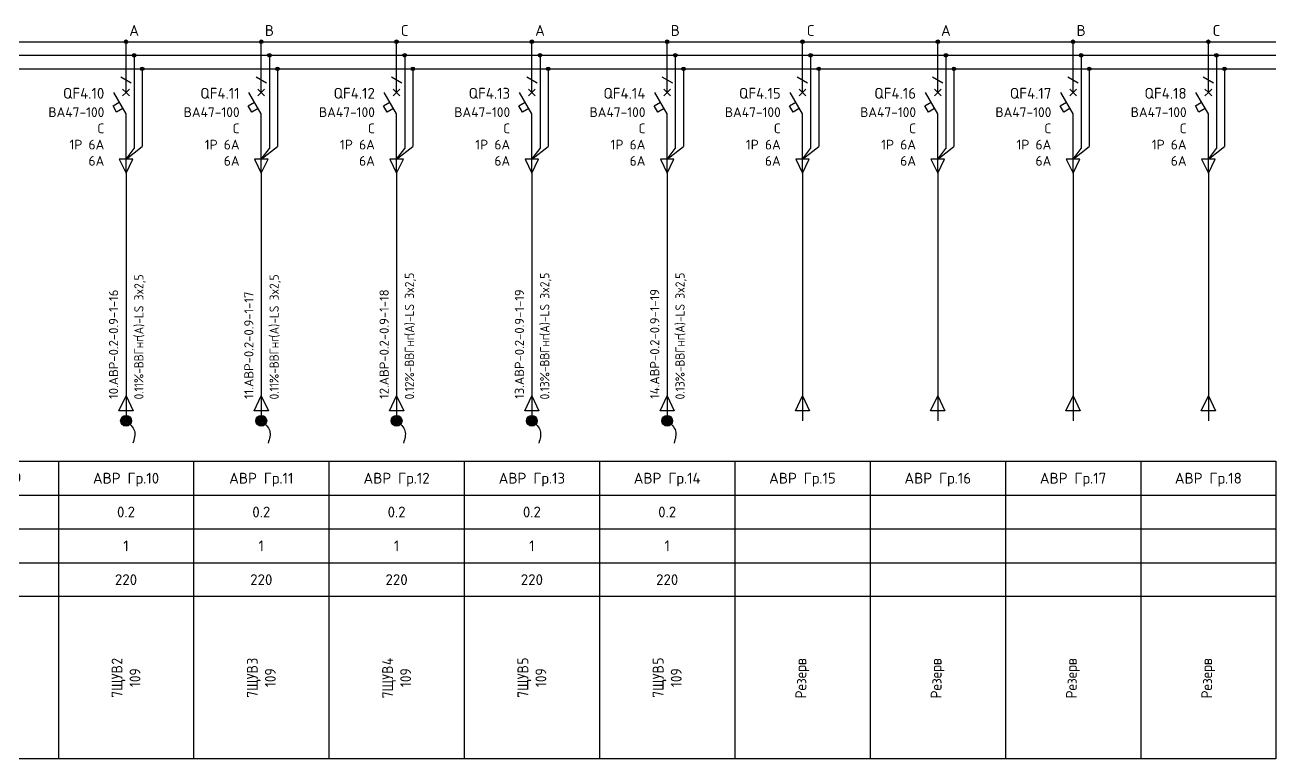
# Model space of a CAD drawing. Header units: millimetres. Extents: x -4379 to 694, y -18291 to 2656.
# Drawn here: x -2067.1 to -1835.9, y 2520.4 to 2656 of the extents above; entities that cross this region are included whole.
import ezdxf
from ezdxf.enums import TextEntityAlignment as Align

# ---------------------------------------------------------------- set-up
doc = ezdxf.new("R2010")
doc.units = ezdxf.units.MM
for name, color, linetype in [('Автомат защитный', 7, 'Continuous'), ('Принципиальная схема КТП -для ОДНОЛИНЕЙКИ', 7, 'Continuous'), ('ПРОВОДНИКИ', 7, 'Continuous'), ('Секция ППУ', 7, 'Continuous')]:
    doc.layers.add(name, color=color, linetype=linetype)
doc.layers.add('ЭС АВ', color=7, linetype='Continuous', lineweight=18)
doc.layers.add('ЭС рамка', color=7, linetype='Continuous', lineweight=18)
doc.styles.add('SLD_Style', font='isocpeur.ttf', dxfattribs={"width": 0.9})

# ---------------------------------------------------------------- blocks, each defined once
blk = doc.blocks.new('*U57')
h = blk.add_hatch(color=256)
h.dxf.hatch_style = 1
edge = h.paths.add_edge_path()
edge.add_ellipse((12.5, 132.5), major_axis=(0, 0.333), ratio=1, start_angle=0, end_angle=360)
h = blk.add_hatch(color=256)
h.dxf.hatch_style = 1
edge = h.paths.add_edge_path()
edge.add_ellipse((14, 130), major_axis=(0, 0.333), ratio=1, start_angle=0, end_angle=360)
h = blk.add_hatch(color=256)
h.dxf.hatch_style = 1
edge = h.paths.add_edge_path()
edge.add_ellipse((15.5, 127.5), major_axis=(0, 0.333), ratio=1, start_angle=0, end_angle=360)
at = {"lineweight": 30}
for p, q in [((14, 129.67), (14, 123.11)), ((15.5, 127.17), (15.5, 113.13)), ((14, 123.11), (14, 112.8)), ((0, 55), (25, 55)), ((0, 55), (0, 0)), ((25, 55), (25, 0)), ((0, 48.75), (25, 48.75)), ((0, 42.5), (25, 42.5)), ((0, 36.25), (25, 36.25))]:
    blk.add_line(p, q, dxfattribs=at)
at = {"layer": 'Автомат защитный', "lineweight": 30}
for p, q in [((12.5, 123.11), (12.5, 132.17)), ((11.54, 126.04), (13.46, 124.93)), ((12.5, 119.17), (10.22, 123.11)), ((10.1, 120.66), (11.26, 121.32)), ((10.77, 119.5), (10.1, 120.66)), ((11.92, 120.17), (10.77, 119.5)), ((12.5, 108.54), (12.5, 119.17))]:
    blk.add_line(p, q, dxfattribs=at)
blk.add_ellipse((12.5, 132.5), major_axis=(0, 0.333), ratio=1, start_param=-1.570796, end_param=4.712389, dxfattribs=at)
at = {"layer": 'Принципиальная схема КТП -для ОДНОЛИНЕЙКИ', "lineweight": 30}
for p, q in [((12.5, 108.54), (12.5, 99.73)), ((11.19, 64.32), (12.5, 67.06)), ((12.5, 67.06), (13.81, 64.32)), ((13.81, 64.32), (11.19, 64.32)), ((12.5, 64.32), (12.5, 62.5))]:
    blk.add_line(p, q, dxfattribs=at)
at = {"layer": 'ПРОВОДНИКИ', "lineweight": 30}
for p, q in [((12.5, 110.81), (15.5, 113.13)), ((12.5, 110.81), (14, 112.8)), ((13.75, 110.81), (11.25, 110.81)), ((11.25, 110.81), (12.5, 108.2)), ((12.5, 108.2), (13.75, 110.81)), ((11.19, 64.31), (12.5, 67.06)), ((12.5, 67.06), (13.81, 64.31)), ((13.81, 64.31), (11.19, 64.31))]:
    blk.add_line(p, q, dxfattribs=at)
at = {"layer": 'ПРОВОДНИКИ', "lineweight": 30, "ltscale": 100}
blk.add_line((12.5, 99.73), (12.5, 64.32), dxfattribs=at)
at = {"layer": 'ПРОВОДНИКИ', "color": 7, "linetype": 'Continuous', "lineweight": 30}
for centre in [(14, 130), (15.5, 127.5), (15.5, 127.5)]:
    blk.add_ellipse(centre, major_axis=(0, 0.333), ratio=1, start_param=-1.570796, end_param=4.712389, dxfattribs=at)
at = {"layer": 'ЭС АВ', "color": 7, "lineweight": 30}
for q in [(11.88, 123.74), (11.88, 122.49), (13.12, 123.74), (13.12, 122.49)]:
    blk.add_line((12.5, 123.11), q, dxfattribs=at)
at = {"layer": 'ЭС рамка', "color": 7, "linetype": 'Continuous', "lineweight": 30}
for p, q in [((0, 132.5), (12.17, 132.5)), ((12.83, 132.5), (25, 132.5))]:
    blk.add_line(p, q, dxfattribs=at)
at = {"layer": 'ЭС рамка', "color": 5, "linetype": 'Continuous', "lineweight": 30}
for p, q in [((0, 130), (13.67, 130)), ((14.33, 130), (25, 130))]:
    blk.add_line(p, q, dxfattribs=at)
at = {"layer": 'ЭС рамка', "color": 94, "linetype": 'Continuous', "lineweight": 30}
for p, q in [((0, 127.5), (15.17, 127.5)), ((15.83, 127.5), (25, 127.5))]:
    blk.add_line(p, q, dxfattribs=at)
at = {"layer": 'ЭС рамка', "lineweight": 30}
for p, q in [((25, 30), (0, 30)), ((25, 0), (0, 0))]:
    blk.add_line(p, q, dxfattribs=at)
at = {"style": 'SLD_Style'}
for tag, p in [('LABEL', (12.5, 51.88)), ('INSTALLEDPOWER', (12.5, 45.63)), ('CURRENT', (12.5, 39.37)), ('VOLTAGE', (12.5, 33.13))]:
    blk.add_attdef(tag, text='', height=2, dxfattribs=at).set_placement(p, align=Align.MIDDLE_CENTER)
blk.add_attdef('TEXT', text='', height=2, rotation=90, dxfattribs=at).set_placement((12.5, 15), align=Align.MIDDLE_CENTER)
at = {"layer": 'Автомат защитный', "style": 'SLD_Style'}
blk.add_attdef('PHASE', text='', height=2, dxfattribs=at).set_placement((14, 134.59), align=Align.MIDDLE_CENTER)
for tag, height, p in [('NUMBER', 2, (8.49, 122.99)), ('SWITCHTYPE', 1.8, (8.49, 119.5)), ('SWITCHRELEASE', 1.8, (8.49, 116.5)), ('SWITCHNOMINALCURRENT', 1.8, (8.49, 113.5)), ('SWITCHRELEASECURRENT', 1.8, (8.49, 110.5)), ('RCDTYPE', 1.8, (8.49, 107.5)), ('RCDSETPOINT', 1.8, (8.49, 104.5))]:
    blk.add_attdef(tag, text='', height=height, dxfattribs=at).set_placement(p, align=Align.MIDDLE_RIGHT)
blk.add_attdef('LINE_A', text='', height=1.7, rotation=90, dxfattribs=at).set_placement((10.19, 65.45), align=Align.MIDDLE_LEFT)
blk.add_attdef('LINE_B', text='', height=1.7, rotation=90, dxfattribs=at).set_placement((13.85, 65.45), align=Align.TOP_LEFT)
blk = doc.blocks.new('*U21')
at = {"linetype": 'ByBlock', "lineweight": 30}
h = blk.add_hatch(color=256, dxfattribs=at)
h.paths.add_polyline_path([(-0.4, 0.9, -0.414214), (0.92, 0.37), (0, -0.02)])
h.paths.add_polyline_path([(0.92, 0.37, -0.101228), (1, -0.02, -0.30039), (0.39, -0.94), (0, -0.02)])
h.paths.add_polyline_path([(-0.4, 0.9), (0.39, -0.94, -0.538), (-1, -0.02, -0.30039)])
blk.add_circle((0, -0.02), 1, dxfattribs=at)
blk.add_spline([(0, 0), (1.55, -1.88), (1.27, -4.16)], degree=3, dxfattribs=at)

msp = doc.modelspace()

# ---------------------------------------------------------------- block references
at = {"layer": 'Секция ППУ', "lineweight": 0}
ref = msp.add_blockref('*U57', (-2085.889, 2520.416, -0.017), dxfattribs=at)
ref.add_attrib('LABEL', 'АВР Гр.9', dxfattribs={"layer": '0', "height": 2, "style": 'SLD_Style'}).set_placement((-2073.389, 2572.291, -0.017), align=Align.MIDDLE_CENTER)
ref.add_attrib('INSTALLEDPOWER', '0.2', dxfattribs={"layer": '0', "height": 2, "style": 'SLD_Style'}).set_placement((-2073.389, 2566.041, -0.017), align=Align.MIDDLE_CENTER)
ref.add_attrib('CURRENT', '1', dxfattribs={"layer": '0', "height": 2, "style": 'SLD_Style'}).set_placement((-2073.389, 2559.791, -0.017), align=Align.MIDDLE_CENTER)
ref.add_attrib('VOLTAGE', '220', dxfattribs={"layer": '0', "height": 2, "style": 'SLD_Style'}).set_placement((-2073.389, 2553.541, -0.017), align=Align.MIDDLE_CENTER)
ref.add_attrib('LINE_A', ' 9.АВР-0.2-0.9-1-16', dxfattribs={"layer": 'Автомат защитный', "height": 1.7, "rotation": 90, "style": 'SLD_Style'}).set_placement((-2075.694, 2585.867, -0.017), align=Align.MIDDLE_LEFT)
ref.add_attrib('LINE_B_001', ' 0.11%%%-', (-2070.168, 2585.867, -0.017), dxfattribs={"layer": 'Автомат защитный', "height": 1.7, "rotation": 90, "style": 'SLD_Style', "width": 0.9})
ref.add_attrib('PHASE', 'C', dxfattribs={"layer": 'Автомат защитный', "height": 2, "style": 'SLD_Style'}).set_placement((-2071.889, 2655.007, -0.017), align=Align.MIDDLE_CENTER)
ref.add_attrib('NUMBER', 'QF4.9', dxfattribs={"layer": 'Автомат защитный', "height": 2, "style": 'SLD_Style'}).set_placement((-2077.399, 2643.403, -0.017), align=Align.MIDDLE_RIGHT)
ref.add_attrib('SWITCHTYPE', 'ВА47-100', dxfattribs={"layer": 'Автомат защитный', "height": 1.8, "style": 'SLD_Style'}).set_placement((-2077.399, 2639.916, -0.017), align=Align.MIDDLE_RIGHT)
ref.add_attrib('SWITCHRELEASE', 'C', dxfattribs={"layer": 'Автомат защитный', "height": 1.8, "style": 'SLD_Style'}).set_placement((-2077.399, 2636.916, -0.017), align=Align.MIDDLE_RIGHT)
ref.add_attrib('SWITCHNOMINALCURRENT', '1Р 6А', dxfattribs={"layer": 'Автомат защитный', "height": 1.8, "style": 'SLD_Style'}).set_placement((-2077.399, 2633.916, -0.017), align=Align.MIDDLE_RIGHT)
ref.add_attrib('SWITCHRELEASECURRENT', '6А', dxfattribs={"layer": 'Автомат защитный', "height": 1.8, "style": 'SLD_Style'}).set_placement((-2077.399, 2630.916, -0.017), align=Align.MIDDLE_RIGHT)
ref.add_attrib('TEXT_001', '7', (-2074.055, 2531.906, -0.017), dxfattribs={"layer": '0', "height": 2, "rotation": 90, "style": 'SLD_Style', "width": 0.9})
ref.add_attrib('LINE_B_002', 'ВВГнг', (-2070.168, 2592.599, -0.017), dxfattribs={"layer": 'Автомат защитный', "height": 1.7, "rotation": 90, "style": 'SLD_Style', "width": 0.9})
ref.add_attrib('LINE_B_003', '(', (-2070.168, 2598.26, -0.017), dxfattribs={"layer": 'Автомат защитный', "height": 1.7, "rotation": 90, "style": 'SLD_Style', "width": 0.9})
ref.add_attrib('LINE_B_004', 'А', (-2070.168, 2598.872, -0.017), dxfattribs={"layer": 'Автомат защитный', "height": 1.7, "rotation": 90, "style": 'SLD_Style', "width": 0.9})
ref.add_attrib('LINE_B_005', ')-LS 3x2,5', (-2070.168, 2600.249, -0.017), dxfattribs={"layer": 'Автомат защитный', "height": 1.7, "rotation": 90, "style": 'SLD_Style', "width": 0.9})
ref.add_attrib('TEXT_002', 'ЩУВ', (-2074.055, 2533.166, -0.017), dxfattribs={"layer": '0', "height": 2, "rotation": 90, "style": 'SLD_Style', "width": 0.9})
ref.add_attrib('TEXT_003', '1', (-2074.055, 2538.026, -0.017), dxfattribs={"layer": '0', "height": 2, "rotation": 90, "style": 'SLD_Style', "width": 0.9})
ref.add_attrib('TEXT_004', '109', (-2070.722, 2533.706, -0.017), dxfattribs={"layer": '0', "height": 2, "rotation": 90, "style": 'SLD_Style', "width": 0.9})
ref = msp.add_blockref('*U57', (-2060.889, 2520.416, -0.017), dxfattribs=at)
ref.add_attrib('LABEL', 'АВР Гр.10', dxfattribs={"layer": '0', "height": 2, "style": 'SLD_Style'}).set_placement((-2048.389, 2572.291, -0.017), align=Align.MIDDLE_CENTER)
ref.add_attrib('INSTALLEDPOWER', '0.2', dxfattribs={"layer": '0', "height": 2, "style": 'SLD_Style'}).set_placement((-2048.389, 2566.041, -0.017), align=Align.MIDDLE_CENTER)
ref.add_attrib('CURRENT', '1', dxfattribs={"layer": '0', "height": 2, "style": 'SLD_Style'}).set_placement((-2048.389, 2559.791, -0.017), align=Align.MIDDLE_CENTER)
ref.add_attrib('VOLTAGE', '220', dxfattribs={"layer": '0', "height": 2, "style": 'SLD_Style'}).set_placement((-2048.389, 2553.541, -0.017), align=Align.MIDDLE_CENTER)
ref.add_attrib('LINE_A', ' 10.АВР-0.2-0.9-1-16', dxfattribs={"layer": 'Автомат защитный', "height": 1.7, "rotation": 90, "style": 'SLD_Style'}).set_placement((-2050.694, 2585.867, -0.017), align=Align.MIDDLE_LEFT)
ref.add_attrib('LINE_B_001', ' 0.11%%%-', (-2045.168, 2585.867, -0.017), dxfattribs={"layer": 'Автомат защитный', "height": 1.7, "rotation": 90, "style": 'SLD_Style', "width": 0.9})
ref.add_attrib('PHASE', 'A', dxfattribs={"layer": 'Автомат защитный', "height": 2, "style": 'SLD_Style'}).set_placement((-2046.889, 2655.007, -0.017), align=Align.MIDDLE_CENTER)
ref.add_attrib('NUMBER', 'QF4.10', dxfattribs={"layer": 'Автомат защитный', "height": 2, "style": 'SLD_Style'}).set_placement((-2052.399, 2643.403, -0.017), align=Align.MIDDLE_RIGHT)
ref.add_attrib('SWITCHTYPE', 'ВА47-100', dxfattribs={"layer": 'Автомат защитный', "height": 1.8, "style": 'SLD_Style'}).set_placement((-2052.399, 2639.916, -0.017), align=Align.MIDDLE_RIGHT)
ref.add_attrib('SWITCHRELEASE', 'C', dxfattribs={"layer": 'Автомат защитный', "height": 1.8, "style": 'SLD_Style'}).set_placement((-2052.399, 2636.916, -0.017), align=Align.MIDDLE_RIGHT)
ref.add_attrib('SWITCHNOMINALCURRENT', '1Р 6А', dxfattribs={"layer": 'Автомат защитный', "height": 1.8, "style": 'SLD_Style'}).set_placement((-2052.399, 2633.916, -0.017), align=Align.MIDDLE_RIGHT)
ref.add_attrib('SWITCHRELEASECURRENT', '6А', dxfattribs={"layer": 'Автомат защитный', "height": 1.8, "style": 'SLD_Style'}).set_placement((-2052.399, 2630.916, -0.017), align=Align.MIDDLE_RIGHT)
ref.add_attrib('TEXT_001', '7', (-2049.055, 2531.726, -0.017), dxfattribs={"layer": '0', "height": 2, "rotation": 90, "style": 'SLD_Style', "width": 0.9})
ref.add_attrib('LINE_B_002', 'ВВГнг', (-2045.168, 2592.599, -0.017), dxfattribs={"layer": 'Автомат защитный', "height": 1.7, "rotation": 90, "style": 'SLD_Style', "width": 0.9})
ref.add_attrib('LINE_B_003', '(', (-2045.168, 2598.26, -0.017), dxfattribs={"layer": 'Автомат защитный', "height": 1.7, "rotation": 90, "style": 'SLD_Style', "width": 0.9})
ref.add_attrib('LINE_B_004', 'А', (-2045.168, 2598.872, -0.017), dxfattribs={"layer": 'Автомат защитный', "height": 1.7, "rotation": 90, "style": 'SLD_Style', "width": 0.9})
ref.add_attrib('LINE_B_005', ')-LS 3x2,5', (-2045.168, 2600.249, -0.017), dxfattribs={"layer": 'Автомат защитный', "height": 1.7, "rotation": 90, "style": 'SLD_Style', "width": 0.9})
ref.add_attrib('TEXT_002', 'ЩУВ', (-2049.055, 2532.986, -0.017), dxfattribs={"layer": '0', "height": 2, "rotation": 90, "style": 'SLD_Style', "width": 0.9})
ref.add_attrib('TEXT_003', '2', (-2049.055, 2537.846, -0.017), dxfattribs={"layer": '0', "height": 2, "rotation": 90, "style": 'SLD_Style', "width": 0.9})
ref.add_attrib('TEXT_004', '109', (-2045.722, 2533.706, -0.017), dxfattribs={"layer": '0', "height": 2, "rotation": 90, "style": 'SLD_Style', "width": 0.9})
ref = msp.add_blockref('*U57', (-2035.889, 2520.416, -0.017), dxfattribs=at)
ref.add_attrib('LABEL', 'АВР Гр.11', dxfattribs={"layer": '0', "height": 2, "style": 'SLD_Style'}).set_placement((-2023.389, 2572.291, -0.017), align=Align.MIDDLE_CENTER)
ref.add_attrib('INSTALLEDPOWER', '0.2', dxfattribs={"layer": '0', "height": 2, "style": 'SLD_Style'}).set_placement((-2023.389, 2566.041, -0.017), align=Align.MIDDLE_CENTER)
ref.add_attrib('CURRENT', '1', dxfattribs={"layer": '0', "height": 2, "style": 'SLD_Style'}).set_placement((-2023.389, 2559.791, -0.017), align=Align.MIDDLE_CENTER)
ref.add_attrib('VOLTAGE', '220', dxfattribs={"layer": '0', "height": 2, "style": 'SLD_Style'}).set_placement((-2023.389, 2553.541, -0.017), align=Align.MIDDLE_CENTER)
ref.add_attrib('LINE_A', ' 11.АВР-0.2-0.9-1-17', dxfattribs={"layer": 'Автомат защитный', "height": 1.7, "rotation": 90, "style": 'SLD_Style'}).set_placement((-2025.694, 2585.867, -0.017), align=Align.MIDDLE_LEFT)
ref.add_attrib('LINE_B_001', ' 0.11%%%-', (-2020.168, 2585.867, -0.017), dxfattribs={"layer": 'Автомат защитный', "height": 1.7, "rotation": 90, "style": 'SLD_Style', "width": 0.9})
ref.add_attrib('PHASE', 'B', dxfattribs={"layer": 'Автомат защитный', "height": 2, "style": 'SLD_Style'}).set_placement((-2021.889, 2655.007, -0.017), align=Align.MIDDLE_CENTER)
ref.add_attrib('NUMBER', 'QF4.11', dxfattribs={"layer": 'Автомат защитный', "height": 2, "style": 'SLD_Style'}).set_placement((-2027.399, 2643.403, -0.017), align=Align.MIDDLE_RIGHT)
ref.add_attrib('SWITCHTYPE', 'ВА47-100', dxfattribs={"layer": 'Автомат защитный', "height": 1.8, "style": 'SLD_Style'}).set_placement((-2027.399, 2639.916, -0.017), align=Align.MIDDLE_RIGHT)
ref.add_attrib('SWITCHRELEASE', 'C', dxfattribs={"layer": 'Автомат защитный', "height": 1.8, "style": 'SLD_Style'}).set_placement((-2027.399, 2636.916, -0.017), align=Align.MIDDLE_RIGHT)
ref.add_attrib('SWITCHNOMINALCURRENT', '1Р 6А', dxfattribs={"layer": 'Автомат защитный', "height": 1.8, "style": 'SLD_Style'}).set_placement((-2027.399, 2633.916, -0.017), align=Align.MIDDLE_RIGHT)
ref.add_attrib('SWITCHRELEASECURRENT', '6А', dxfattribs={"layer": 'Автомат защитный', "height": 1.8, "style": 'SLD_Style'}).set_placement((-2027.399, 2630.916, -0.017), align=Align.MIDDLE_RIGHT)
ref.add_attrib('TEXT_001', '7', (-2024.055, 2531.726, -0.017), dxfattribs={"layer": '0', "height": 2, "rotation": 90, "style": 'SLD_Style', "width": 0.9})
ref.add_attrib('LINE_B_002', 'ВВГнг', (-2020.168, 2592.599, -0.017), dxfattribs={"layer": 'Автомат защитный', "height": 1.7, "rotation": 90, "style": 'SLD_Style', "width": 0.9})
ref.add_attrib('LINE_B_003', '(', (-2020.168, 2598.26, -0.017), dxfattribs={"layer": 'Автомат защитный', "height": 1.7, "rotation": 90, "style": 'SLD_Style', "width": 0.9})
ref.add_attrib('LINE_B_004', 'А', (-2020.168, 2598.872, -0.017), dxfattribs={"layer": 'Автомат защитный', "height": 1.7, "rotation": 90, "style": 'SLD_Style', "width": 0.9})
ref.add_attrib('LINE_B_005', ')-LS 3x2,5', (-2020.168, 2600.249, -0.017), dxfattribs={"layer": 'Автомат защитный', "height": 1.7, "rotation": 90, "style": 'SLD_Style', "width": 0.9})
ref.add_attrib('TEXT_002', 'ЩУВ', (-2024.055, 2532.986, -0.017), dxfattribs={"layer": '0', "height": 2, "rotation": 90, "style": 'SLD_Style', "width": 0.9})
ref.add_attrib('TEXT_003', '3', (-2024.055, 2537.846, -0.017), dxfattribs={"layer": '0', "height": 2, "rotation": 90, "style": 'SLD_Style', "width": 0.9})
ref.add_attrib('TEXT_004', '109', (-2020.722, 2533.706, -0.017), dxfattribs={"layer": '0', "height": 2, "rotation": 90, "style": 'SLD_Style', "width": 0.9})
ref = msp.add_blockref('*U57', (-2010.889, 2520.416, -0.017), dxfattribs=at)
ref.add_attrib('LABEL', 'АВР Гр.12', dxfattribs={"layer": '0', "height": 2, "style": 'SLD_Style'}).set_placement((-1998.389, 2572.291, -0.017), align=Align.MIDDLE_CENTER)
ref.add_attrib('INSTALLEDPOWER', '0.2', dxfattribs={"layer": '0', "height": 2, "style": 'SLD_Style'}).set_placement((-1998.389, 2566.041, -0.017), align=Align.MIDDLE_CENTER)
ref.add_attrib('CURRENT', '1', dxfattribs={"layer": '0', "height": 2, "style": 'SLD_Style'}).set_placement((-1998.389, 2559.791, -0.017), align=Align.MIDDLE_CENTER)
ref.add_attrib('VOLTAGE', '220', dxfattribs={"layer": '0', "height": 2, "style": 'SLD_Style'}).set_placement((-1998.389, 2553.541, -0.017), align=Align.MIDDLE_CENTER)
ref.add_attrib('LINE_A', ' 12.АВР-0.2-0.9-1-18', dxfattribs={"layer": 'Автомат защитный', "height": 1.7, "rotation": 90, "style": 'SLD_Style'}).set_placement((-2000.694, 2585.867, -0.017), align=Align.MIDDLE_LEFT)
ref.add_attrib('LINE_B_001', ' 0.12%%%-', (-1995.168, 2585.867, -0.017), dxfattribs={"layer": 'Автомат защитный', "height": 1.7, "rotation": 90, "style": 'SLD_Style', "width": 0.9})
ref.add_attrib('PHASE', 'C', dxfattribs={"layer": 'Автомат защитный', "height": 2, "style": 'SLD_Style'}).set_placement((-1996.889, 2655.007, -0.017), align=Align.MIDDLE_CENTER)
ref.add_attrib('NUMBER', 'QF4.12', dxfattribs={"layer": 'Автомат защитный', "height": 2, "style": 'SLD_Style'}).set_placement((-2002.399, 2643.403, -0.017), align=Align.MIDDLE_RIGHT)
ref.add_attrib('SWITCHTYPE', 'ВА47-100', dxfattribs={"layer": 'Автомат защитный', "height": 1.8, "style": 'SLD_Style'}).set_placement((-2002.399, 2639.916, -0.017), align=Align.MIDDLE_RIGHT)
ref.add_attrib('SWITCHRELEASE', 'C', dxfattribs={"layer": 'Автомат защитный', "height": 1.8, "style": 'SLD_Style'}).set_placement((-2002.399, 2636.916, -0.017), align=Align.MIDDLE_RIGHT)
ref.add_attrib('SWITCHNOMINALCURRENT', '1Р 6А', dxfattribs={"layer": 'Автомат защитный', "height": 1.8, "style": 'SLD_Style'}).set_placement((-2002.399, 2633.916, -0.017), align=Align.MIDDLE_RIGHT)
ref.add_attrib('SWITCHRELEASECURRENT', '6А', dxfattribs={"layer": 'Автомат защитный', "height": 1.8, "style": 'SLD_Style'}).set_placement((-2002.399, 2630.916, -0.017), align=Align.MIDDLE_RIGHT)
ref.add_attrib('TEXT_001', '7', (-1999.055, 2531.636, -0.017), dxfattribs={"layer": '0', "height": 2, "rotation": 90, "style": 'SLD_Style', "width": 0.9})
ref.add_attrib('LINE_B_002', 'ВВГнг', (-1995.168, 2592.905, -0.017), dxfattribs={"layer": 'Автомат защитный', "height": 1.7, "rotation": 90, "style": 'SLD_Style', "width": 0.9})
ref.add_attrib('LINE_B_003', '(', (-1995.168, 2598.566, -0.017), dxfattribs={"layer": 'Автомат защитный', "height": 1.7, "rotation": 90, "style": 'SLD_Style', "width": 0.9})
ref.add_attrib('LINE_B_004', 'А', (-1995.168, 2599.178, -0.017), dxfattribs={"layer": 'Автомат защитный', "height": 1.7, "rotation": 90, "style": 'SLD_Style', "width": 0.9})
ref.add_attrib('LINE_B_005', ')-LS 3x2,5', (-1995.168, 2600.555, -0.017), dxfattribs={"layer": 'Автомат защитный', "height": 1.7, "rotation": 90, "style": 'SLD_Style', "width": 0.9})
ref.add_attrib('TEXT_002', 'ЩУВ', (-1999.055, 2532.896, -0.017), dxfattribs={"layer": '0', "height": 2, "rotation": 90, "style": 'SLD_Style', "width": 0.9})
ref.add_attrib('TEXT_003', '4', (-1999.055, 2537.756, -0.017), dxfattribs={"layer": '0', "height": 2, "rotation": 90, "style": 'SLD_Style', "width": 0.9})
ref.add_attrib('TEXT_004', '109', (-1995.722, 2533.706, -0.017), dxfattribs={"layer": '0', "height": 2, "rotation": 90, "style": 'SLD_Style', "width": 0.9})
ref = msp.add_blockref('*U57', (-1985.889, 2520.416, -0.017), dxfattribs=at)
ref.add_attrib('LABEL', 'АВР Гр.13', dxfattribs={"layer": '0', "height": 2, "style": 'SLD_Style'}).set_placement((-1973.389, 2572.291, -0.017), align=Align.MIDDLE_CENTER)
ref.add_attrib('INSTALLEDPOWER', '0.2', dxfattribs={"layer": '0', "height": 2, "style": 'SLD_Style'}).set_placement((-1973.389, 2566.041, -0.017), align=Align.MIDDLE_CENTER)
ref.add_attrib('CURRENT', '1', dxfattribs={"layer": '0', "height": 2, "style": 'SLD_Style'}).set_placement((-1973.389, 2559.791, -0.017), align=Align.MIDDLE_CENTER)
ref.add_attrib('VOLTAGE', '220', dxfattribs={"layer": '0', "height": 2, "style": 'SLD_Style'}).set_placement((-1973.389, 2553.541, -0.017), align=Align.MIDDLE_CENTER)
ref.add_attrib('LINE_A', ' 13.АВР-0.2-0.9-1-19', dxfattribs={"layer": 'Автомат защитный', "height": 1.7, "rotation": 90, "style": 'SLD_Style'}).set_placement((-1975.694, 2585.867, -0.017), align=Align.MIDDLE_LEFT)
ref.add_attrib('LINE_B_001', ' 0.13%%%-', (-1970.168, 2585.867, -0.017), dxfattribs={"layer": 'Автомат защитный', "height": 1.7, "rotation": 90, "style": 'SLD_Style', "width": 0.9})
ref.add_attrib('PHASE', 'A', dxfattribs={"layer": 'Автомат защитный', "height": 2, "style": 'SLD_Style'}).set_placement((-1971.889, 2655.007, -0.017), align=Align.MIDDLE_CENTER)
ref.add_attrib('NUMBER', 'QF4.13', dxfattribs={"layer": 'Автомат защитный', "height": 2, "style": 'SLD_Style'}).set_placement((-1977.399, 2643.403, -0.017), align=Align.MIDDLE_RIGHT)
ref.add_attrib('SWITCHTYPE', 'ВА47-100', dxfattribs={"layer": 'Автомат защитный', "height": 1.8, "style": 'SLD_Style'}).set_placement((-1977.399, 2639.916, -0.017), align=Align.MIDDLE_RIGHT)
ref.add_attrib('SWITCHRELEASE', 'C', dxfattribs={"layer": 'Автомат защитный', "height": 1.8, "style": 'SLD_Style'}).set_placement((-1977.399, 2636.916, -0.017), align=Align.MIDDLE_RIGHT)
ref.add_attrib('SWITCHNOMINALCURRENT', '1Р 6А', dxfattribs={"layer": 'Автомат защитный', "height": 1.8, "style": 'SLD_Style'}).set_placement((-1977.399, 2633.916, -0.017), align=Align.MIDDLE_RIGHT)
ref.add_attrib('SWITCHRELEASECURRENT', '6А', dxfattribs={"layer": 'Автомат защитный', "height": 1.8, "style": 'SLD_Style'}).set_placement((-1977.399, 2630.916, -0.017), align=Align.MIDDLE_RIGHT)
ref.add_attrib('TEXT_001', '7', (-1974.055, 2531.726, -0.017), dxfattribs={"layer": '0', "height": 2, "rotation": 90, "style": 'SLD_Style', "width": 0.9})
ref.add_attrib('LINE_B_002', 'ВВГнг', (-1970.168, 2592.905, -0.017), dxfattribs={"layer": 'Автомат защитный', "height": 1.7, "rotation": 90, "style": 'SLD_Style', "width": 0.9})
ref.add_attrib('LINE_B_003', '(', (-1970.168, 2598.566, -0.017), dxfattribs={"layer": 'Автомат защитный', "height": 1.7, "rotation": 90, "style": 'SLD_Style', "width": 0.9})
ref.add_attrib('LINE_B_004', 'А', (-1970.168, 2599.178, -0.017), dxfattribs={"layer": 'Автомат защитный', "height": 1.7, "rotation": 90, "style": 'SLD_Style', "width": 0.9})
ref.add_attrib('LINE_B_005', ')-LS 3x2,5', (-1970.168, 2600.555, -0.017), dxfattribs={"layer": 'Автомат защитный', "height": 1.7, "rotation": 90, "style": 'SLD_Style', "width": 0.9})
ref.add_attrib('TEXT_002', 'ЩУВ', (-1974.055, 2532.986, -0.017), dxfattribs={"layer": '0', "height": 2, "rotation": 90, "style": 'SLD_Style', "width": 0.9})
ref.add_attrib('TEXT_003', '5', (-1974.055, 2537.846, -0.017), dxfattribs={"layer": '0', "height": 2, "rotation": 90, "style": 'SLD_Style', "width": 0.9})
ref.add_attrib('TEXT_004', '109', (-1970.722, 2533.706, -0.017), dxfattribs={"layer": '0', "height": 2, "rotation": 90, "style": 'SLD_Style', "width": 0.9})
ref = msp.add_blockref('*U57', (-1960.889, 2520.416, -0.017), dxfattribs=at)
ref.add_attrib('LABEL', 'АВР Гр.14', dxfattribs={"layer": '0', "height": 2, "style": 'SLD_Style'}).set_placement((-1948.389, 2572.291, -0.017), align=Align.MIDDLE_CENTER)
ref.add_attrib('INSTALLEDPOWER', '0.2', dxfattribs={"layer": '0', "height": 2, "style": 'SLD_Style'}).set_placement((-1948.389, 2566.041, -0.017), align=Align.MIDDLE_CENTER)
ref.add_attrib('CURRENT', '1', dxfattribs={"layer": '0', "height": 2, "style": 'SLD_Style'}).set_placement((-1948.389, 2559.791, -0.017), align=Align.MIDDLE_CENTER)
ref.add_attrib('VOLTAGE', '220', dxfattribs={"layer": '0', "height": 2, "style": 'SLD_Style'}).set_placement((-1948.389, 2553.541, -0.017), align=Align.MIDDLE_CENTER)
ref.add_attrib('LINE_A', ' 14.АВР-0.2-0.9-1-19', dxfattribs={"layer": 'Автомат защитный', "height": 1.7, "rotation": 90, "style": 'SLD_Style'}).set_placement((-1950.694, 2585.867, -0.017), align=Align.MIDDLE_LEFT)
ref.add_attrib('LINE_B_001', ' 0.13%%%-', (-1945.168, 2585.867, -0.017), dxfattribs={"layer": 'Автомат защитный', "height": 1.7, "rotation": 90, "style": 'SLD_Style', "width": 0.9})
ref.add_attrib('PHASE', 'B', dxfattribs={"layer": 'Автомат защитный', "height": 2, "style": 'SLD_Style'}).set_placement((-1946.889, 2655.007, -0.017), align=Align.MIDDLE_CENTER)
ref.add_attrib('NUMBER', 'QF4.14', dxfattribs={"layer": 'Автомат защитный', "height": 2, "style": 'SLD_Style'}).set_placement((-1952.399, 2643.403, -0.017), align=Align.MIDDLE_RIGHT)
ref.add_attrib('SWITCHTYPE', 'ВА47-100', dxfattribs={"layer": 'Автомат защитный', "height": 1.8, "style": 'SLD_Style'}).set_placement((-1952.399, 2639.916, -0.017), align=Align.MIDDLE_RIGHT)
ref.add_attrib('SWITCHRELEASE', 'C', dxfattribs={"layer": 'Автомат защитный', "height": 1.8, "style": 'SLD_Style'}).set_placement((-1952.399, 2636.916, -0.017), align=Align.MIDDLE_RIGHT)
ref.add_attrib('SWITCHNOMINALCURRENT', '1Р 6А', dxfattribs={"layer": 'Автомат защитный', "height": 1.8, "style": 'SLD_Style'}).set_placement((-1952.399, 2633.916, -0.017), align=Align.MIDDLE_RIGHT)
ref.add_attrib('SWITCHRELEASECURRENT', '6А', dxfattribs={"layer": 'Автомат защитный', "height": 1.8, "style": 'SLD_Style'}).set_placement((-1952.399, 2630.916, -0.017), align=Align.MIDDLE_RIGHT)
ref.add_attrib('TEXT_001', '7', (-1949.055, 2531.726, -0.017), dxfattribs={"layer": '0', "height": 2, "rotation": 90, "style": 'SLD_Style', "width": 0.9})
ref.add_attrib('LINE_B_002', 'ВВГнг', (-1945.168, 2592.905, -0.017), dxfattribs={"layer": 'Автомат защитный', "height": 1.7, "rotation": 90, "style": 'SLD_Style', "width": 0.9})
ref.add_attrib('LINE_B_003', '(', (-1945.168, 2598.566, -0.017), dxfattribs={"layer": 'Автомат защитный', "height": 1.7, "rotation": 90, "style": 'SLD_Style', "width": 0.9})
ref.add_attrib('LINE_B_004', 'А', (-1945.168, 2599.178, -0.017), dxfattribs={"layer": 'Автомат защитный', "height": 1.7, "rotation": 90, "style": 'SLD_Style', "width": 0.9})
ref.add_attrib('LINE_B_005', ')-LS 3x2,5', (-1945.168, 2600.555, -0.017), dxfattribs={"layer": 'Автомат защитный', "height": 1.7, "rotation": 90, "style": 'SLD_Style', "width": 0.9})
ref.add_attrib('TEXT_002', 'ЩУВ', (-1949.055, 2532.986, -0.017), dxfattribs={"layer": '0', "height": 2, "rotation": 90, "style": 'SLD_Style', "width": 0.9})
ref.add_attrib('TEXT_003', '5', (-1949.055, 2537.846, -0.017), dxfattribs={"layer": '0', "height": 2, "rotation": 90, "style": 'SLD_Style', "width": 0.9})
ref.add_attrib('TEXT_004', '109', (-1945.722, 2533.706, -0.017), dxfattribs={"layer": '0', "height": 2, "rotation": 90, "style": 'SLD_Style', "width": 0.9})
ref = msp.add_blockref('*U57', (-1935.889, 2520.416, -0.017), dxfattribs=at)
ref.add_attrib('LABEL', 'АВР Гр.15', dxfattribs={"layer": '0', "height": 2, "style": 'SLD_Style'}).set_placement((-1923.389, 2572.291, -0.017), align=Align.MIDDLE_CENTER)
ref.add_attrib('PHASE', 'C', dxfattribs={"layer": 'Автомат защитный', "height": 2, "style": 'SLD_Style'}).set_placement((-1921.889, 2655.007, -0.017), align=Align.MIDDLE_CENTER)
ref.add_attrib('NUMBER', 'QF4.15', dxfattribs={"layer": 'Автомат защитный', "height": 2, "style": 'SLD_Style'}).set_placement((-1927.399, 2643.403, -0.017), align=Align.MIDDLE_RIGHT)
ref.add_attrib('SWITCHTYPE', 'ВА47-100', dxfattribs={"layer": 'Автомат защитный', "height": 1.8, "style": 'SLD_Style'}).set_placement((-1927.399, 2639.916, -0.017), align=Align.MIDDLE_RIGHT)
ref.add_attrib('SWITCHRELEASE', 'C', dxfattribs={"layer": 'Автомат защитный', "height": 1.8, "style": 'SLD_Style'}).set_placement((-1927.399, 2636.916, -0.017), align=Align.MIDDLE_RIGHT)
ref.add_attrib('SWITCHNOMINALCURRENT', '1Р 6А', dxfattribs={"layer": 'Автомат защитный', "height": 1.8, "style": 'SLD_Style'}).set_placement((-1927.399, 2633.916, -0.017), align=Align.MIDDLE_RIGHT)
ref.add_attrib('SWITCHRELEASECURRENT', '6А', dxfattribs={"layer": 'Автомат защитный', "height": 1.8, "style": 'SLD_Style'}).set_placement((-1927.399, 2630.916, -0.017), align=Align.MIDDLE_RIGHT)
ref.add_attrib('TEXT_001', 'Резерв', (-1922.689, 2531.591, -0.017), dxfattribs={"layer": '0', "height": 2, "rotation": 90, "style": 'SLD_Style', "width": 0.9})
ref = msp.add_blockref('*U57', (-1910.889, 2520.416, -0.017), dxfattribs=at)
ref.add_attrib('LABEL', 'АВР Гр.16', dxfattribs={"layer": '0', "height": 2, "style": 'SLD_Style'}).set_placement((-1898.389, 2572.291, -0.017), align=Align.MIDDLE_CENTER)
ref.add_attrib('PHASE', 'A', dxfattribs={"layer": 'Автомат защитный', "height": 2, "style": 'SLD_Style'}).set_placement((-1896.889, 2655.007, -0.017), align=Align.MIDDLE_CENTER)
ref.add_attrib('NUMBER', 'QF4.16', dxfattribs={"layer": 'Автомат защитный', "height": 2, "style": 'SLD_Style'}).set_placement((-1902.399, 2643.403, -0.017), align=Align.MIDDLE_RIGHT)
ref.add_attrib('SWITCHTYPE', 'ВА47-100', dxfattribs={"layer": 'Автомат защитный', "height": 1.8, "style": 'SLD_Style'}).set_placement((-1902.399, 2639.916, -0.017), align=Align.MIDDLE_RIGHT)
ref.add_attrib('SWITCHRELEASE', 'C', dxfattribs={"layer": 'Автомат защитный', "height": 1.8, "style": 'SLD_Style'}).set_placement((-1902.399, 2636.916, -0.017), align=Align.MIDDLE_RIGHT)
ref.add_attrib('SWITCHNOMINALCURRENT', '1Р 6А', dxfattribs={"layer": 'Автомат защитный', "height": 1.8, "style": 'SLD_Style'}).set_placement((-1902.399, 2633.916, -0.017), align=Align.MIDDLE_RIGHT)
ref.add_attrib('SWITCHRELEASECURRENT', '6А', dxfattribs={"layer": 'Автомат защитный', "height": 1.8, "style": 'SLD_Style'}).set_placement((-1902.399, 2630.916, -0.017), align=Align.MIDDLE_RIGHT)
ref.add_attrib('TEXT_001', 'Резерв', (-1897.689, 2531.591, -0.017), dxfattribs={"layer": '0', "height": 2, "rotation": 90, "style": 'SLD_Style', "width": 0.9})
ref = msp.add_blockref('*U57', (-1885.889, 2520.416, -0.017), dxfattribs=at)
ref.add_attrib('LABEL', 'АВР Гр.17', dxfattribs={"layer": '0', "height": 2, "style": 'SLD_Style'}).set_placement((-1873.389, 2572.291, -0.017), align=Align.MIDDLE_CENTER)
ref.add_attrib('PHASE', 'B', dxfattribs={"layer": 'Автомат защитный', "height": 2, "style": 'SLD_Style'}).set_placement((-1871.889, 2655.007, -0.017), align=Align.MIDDLE_CENTER)
ref.add_attrib('NUMBER', 'QF4.17', dxfattribs={"layer": 'Автомат защитный', "height": 2, "style": 'SLD_Style'}).set_placement((-1877.399, 2643.403, -0.017), align=Align.MIDDLE_RIGHT)
ref.add_attrib('SWITCHTYPE', 'ВА47-100', dxfattribs={"layer": 'Автомат защитный', "height": 1.8, "style": 'SLD_Style'}).set_placement((-1877.399, 2639.916, -0.017), align=Align.MIDDLE_RIGHT)
ref.add_attrib('SWITCHRELEASE', 'C', dxfattribs={"layer": 'Автомат защитный', "height": 1.8, "style": 'SLD_Style'}).set_placement((-1877.399, 2636.916, -0.017), align=Align.MIDDLE_RIGHT)
ref.add_attrib('SWITCHNOMINALCURRENT', '1Р 6А', dxfattribs={"layer": 'Автомат защитный', "height": 1.8, "style": 'SLD_Style'}).set_placement((-1877.399, 2633.916, -0.017), align=Align.MIDDLE_RIGHT)
ref.add_attrib('SWITCHRELEASECURRENT', '6А', dxfattribs={"layer": 'Автомат защитный', "height": 1.8, "style": 'SLD_Style'}).set_placement((-1877.399, 2630.916, -0.017), align=Align.MIDDLE_RIGHT)
ref.add_attrib('TEXT_001', 'Резерв', (-1872.689, 2531.591, -0.017), dxfattribs={"layer": '0', "height": 2, "rotation": 90, "style": 'SLD_Style', "width": 0.9})
ref = msp.add_blockref('*U57', (-1860.889, 2520.416, -0.017), dxfattribs=at)
ref.add_attrib('LABEL', 'АВР Гр.18', dxfattribs={"layer": '0', "height": 2, "style": 'SLD_Style'}).set_placement((-1848.389, 2572.291, -0.017), align=Align.MIDDLE_CENTER)
ref.add_attrib('PHASE', 'C', dxfattribs={"layer": 'Автомат защитный', "height": 2, "style": 'SLD_Style'}).set_placement((-1846.889, 2655.007, -0.017), align=Align.MIDDLE_CENTER)
ref.add_attrib('NUMBER', 'QF4.18', dxfattribs={"layer": 'Автомат защитный', "height": 2, "style": 'SLD_Style'}).set_placement((-1852.399, 2643.403, -0.017), align=Align.MIDDLE_RIGHT)
ref.add_attrib('SWITCHTYPE', 'ВА47-100', dxfattribs={"layer": 'Автомат защитный', "height": 1.8, "style": 'SLD_Style'}).set_placement((-1852.399, 2639.916, -0.017), align=Align.MIDDLE_RIGHT)
ref.add_attrib('SWITCHRELEASE', 'C', dxfattribs={"layer": 'Автомат защитный', "height": 1.8, "style": 'SLD_Style'}).set_placement((-1852.399, 2636.916, -0.017), align=Align.MIDDLE_RIGHT)
ref.add_attrib('SWITCHNOMINALCURRENT', '1Р 6А', dxfattribs={"layer": 'Автомат защитный', "height": 1.8, "style": 'SLD_Style'}).set_placement((-1852.399, 2633.916, -0.017), align=Align.MIDDLE_RIGHT)
ref.add_attrib('SWITCHRELEASECURRENT', '6А', dxfattribs={"layer": 'Автомат защитный', "height": 1.8, "style": 'SLD_Style'}).set_placement((-1852.399, 2630.916, -0.017), align=Align.MIDDLE_RIGHT)
ref.add_attrib('TEXT_001', 'Резерв', (-1847.689, 2531.591, -0.017), dxfattribs={"layer": '0', "height": 2, "rotation": 90, "style": 'SLD_Style', "width": 0.9})
for p in [(-2048.389, 2582.916, -0.017), (-2023.389, 2582.916, -0.017), (-1998.389, 2582.916, -0.017), (-1973.389, 2582.916, -0.017), (-1948.389, 2582.916, -0.017)]:
    msp.add_blockref('*U21', p, dxfattribs=at)

doc.saveas('drawing.dxf')
